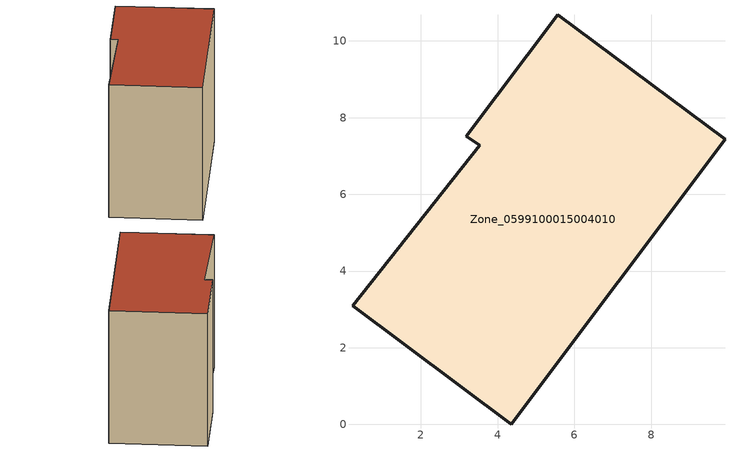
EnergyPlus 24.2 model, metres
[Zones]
Zone_0599100015004010
 floor ground (C_G): 0.22,3.1 3.54,7.29 3.19,7.51 5.57,10.69 9.93,7.43 4.36,0 z0.88
 wall outside (C_F): 4.36,0 9.93,7.43 5.57,10.69 3.19,7.51 3.54,7.29 0.22,3.1 4.36,0 z0.88:9.11
 roof outside (C_R): 3.54,7.29 0.22,3.1 4.36,0 9.93,7.43 5.57,10.69 3.19,7.51 z9.11
[BUILDING]
Pand.0599100015004010: North Axis=0; Terrain=City; Loads Convergence Tolerance Value=0.04; Temperature Convergence Tolerance Value=0.4; Solar Distribution=FullExterior; Maximum Number of Warmup Days=25; Minimum Number of Warmup Days=1
[Site:Location]
Rotterdam.The.Hague.AP_ZH_NLD Design_Conditions: Latitude=51.96; Longitude=4.45; Time Zone=1; Elevation=-4.5
[SITE:GROUNDTEMPERATURE:BUILDINGSURFACE]
18, 18, 18, 18, 18, 18, 18, 18, 18, 18, 18, 18
[MATERIAL] Thermal Absorptance=0.9; Solar Absorptance=0.7; Visible Absorptance=0.7
Name | Roughness | Thickness | Conductivity | Density | Specific Heat
G.TC.1975-1991 | MediumSmooth | 0.15 | 0.288461 | 540 | 1210
F.TC.1975-1991 | Rough | 0.3 | 0.230769 | 1920 | 840
R.TC.1975-1991 | MediumRough | 0.2 | 0.153846 | 1500 | 1000
[CONSTRUCTION]
C_G: G.TC.1975-1991
C_F: F.TC.1975-1991
C_R: R.TC.1975-1991
[ZONE]
Zone_0599100015004010: Type=1; Multiplier=1; Ceiling Height=Autocalculate; Volume=Autocalculate; Floor Area=autocalculate; Part of Total Floor Area=Yes
[ZONEINFILTRATION:DESIGNFLOWRATE]
Infil_Zone_0599100015004010: Zone or ZoneList or Space or SpaceList=Zone_0599100015004010; Schedule=AlwaysOn; Design Flow Rate Calculation Method=Flow/Area; Flow Rate per Floor Area=0.003; Constant Term Coefficient=1; Temperature Term Coefficient=0; Velocity Term Coefficient=0; Velocity Squared Term Coefficient=0
[HVACTEMPLATE:ZONE:IDEALLOADSAIRSYSTEM]
Zone_0599100015004010: Maximum Heating Supply Air Temperature=50; Minimum Cooling Supply Air Temperature=13; Maximum Heating Supply Air Humidity Ratio=0.0156; Minimum Cooling Supply Air Humidity Ratio=0.0077; Heating Limit=NoLimit; Cooling Limit=NoLimit; Dehumidification Control Type=ConstantSensibleHeatRatio; Cooling Sensible Heat Ratio=0.7; Dehumidification Setpoint=60; Humidification Control Type=None; Humidification Setpoint=30; Outdoor Air Method=None; Outdoor Air Flow Rate per Person=0.00944; Outdoor Air Flow Rate per Zone Floor Area=0; Outdoor Air Flow Rate per Zone=0; Demand Controlled Ventilation Type=None; Outdoor Air Economizer Type=NoEconomizer; Heat Recovery Type=None; Sensible Heat Recovery Effectiveness=0.7; Latent Heat Recovery Effectiveness=0.65
[ZONECONTROL:THERMOSTAT]
ThermostatControl_Zone_0599100015004010: Zone or ZoneList=Zone_0599100015004010; Control Type Schedule=DualSetpointControlType; Control 1=Thermostat_Zone_0599100015004010; Temperature Difference Between Cutout And Setpoint=0
[THERMOSTATSETPOINT:DUALSETPOINT]
Thermostat_Zone_0599100015004010: Heating Setpoint Temperature Schedule=HeatingSetpoint_Zone_0599100015004010; Cooling Setpoint Temperature Schedule=CoolingSetpoint_Zone_0599100015004010
[SCHEDULE:COMPACT]
HeatingSetpoint_Zone_0599100015004010: Through: 12/31, For: AllDays, Until: 24:00, 21
CoolingSetpoint_Zone_0599100015004010: Through: 12/31, For: AllDays, Until: 24:00, 24
DualSetpointControlType: Through: 12/31, For: AllDays, Until: 24:00, 4
AlwaysOn: Through: 12/31, For: AllDays, Until: 24:00, 1
